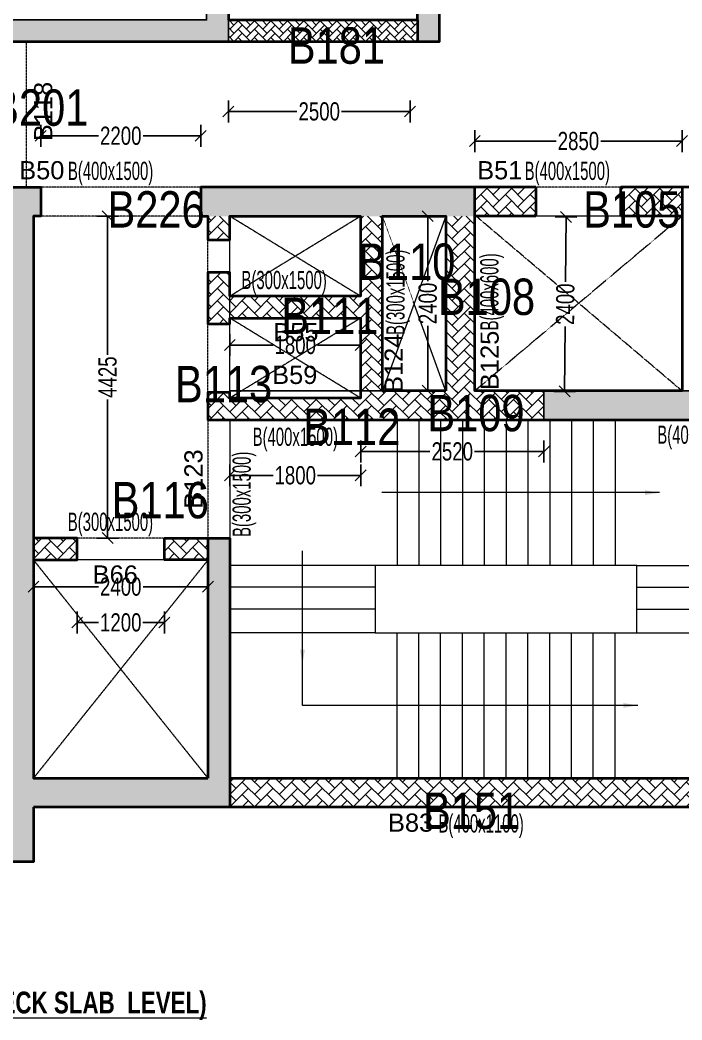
# Model space of a CAD drawing. Header units: millimetres. Extents: x -4 to 69440, y 27 to 29451.
# Drawn here: x 34437 to 43543, y 997 to 14746 of the extents above; entities that cross this region are included whole.
import ezdxf
from ezdxf.enums import TextEntityAlignment as Align

# ---------------------------------------------------------------- set-up
doc = ezdxf.new("R2010")
doc.units = ezdxf.units.MM
doc.linetypes.add('HIDDEN', pattern=[0.375, 0.25, -0.125])
for name, color, linetype, lineweight in [('A-ANNO-DIMS', 8, 'Continuous', 15), ('A-DETL-MISC', 35, 'Continuous', 15), ('A-HIDD-ABVE', 8, 'HIDDEN', 20), ('G-ANNO-TEXT', 231, 'Continuous', 9), ('S-BEAM', 7, 'Continuous', 18), ('S-BEAM-IDEN', 2, 'Continuous', 9), ('S-COL HATCH', 9, 'Continuous', 0), ('S-COLS', 5, 'Continuous', 35)]:
    doc.layers.add(name, color=color, linetype=linetype, lineweight=lineweight)
for name, color, linetype in [('Abhinav working', 6, 'Continuous'), ('Beam Nos', 7, 'Continuous'), ('SECTION LINE', 4, 'Continuous')]:
    doc.layers.add(name, color=color, linetype=linetype)
doc.styles.add('Dim.s & Anno.(Misc.)', font='ARIALN.TTF')
doc.styles.add('SC-BBS1', font='SansSerif')
doc.styles.add('SOBHA', font='swisscl.ttf')
doc.styles.add('Swis721 LtCn BT', font='swisscl.ttf', dxfattribs={"width": 0.9, "height": 233.355162})
doc.styles.add('Swis721 LtCn BT_2', font='swisscl.ttf', dxfattribs={"height": 244.992296})
doc.dimstyles.new('A-GFC-100', dxfattribs={"dimscale": 100, "dimtxt": 1.75, "dimasz": 1.5, "dimexe": 1.5, "dimexo": 0, "dimgap": 1, "dimtad": 1, "dimdsep": 46, "dimtxsty": 'Dim.s & Anno.(Misc.)', "dimblk": 'ARCHTICK', "dimcen": 0, "dimdle": 1.5, "dimclrd": 256, "dimclre": 8, "dimclrt": 6, "dimazin": 2, "dimtfac": 1, "dimtix": 1, "dimtmove": 2, "dimatfit": 3, "dimfxl": 1, "dimtolj": 1, "dimlwd": -1, "dimlwe": 9, "dimarcsym": 0})
doc.dimstyles.new('S-100', dxfattribs={"dimscale": 100, "dimtxt": 2.5, "dimasz": 1.5, "dimexe": 1.5, "dimexo": 1.5, "dimgap": 0.1, "dimtad": 0, "dimdec": 0, "dimrnd": 0.0005, "dimzin": 0, "dimdsep": 46, "dimtxsty": 'SOBHA', "dimblk": 'OBLIQUE', "dimcen": 0.09, "dimclrd": 8, "dimclre": 8, "dimclrt": 6, "dimadec": 0, "dimazin": 0, "dimtfac": 1, "dimtdec": 0, "dimtofl": 0, "dimtmove": 0, "dimatfit": 3, "dimfxl": 1.5, "dimfxlon": 1, "dimtolj": 1, "dimtzin": 0, "dimlwd": -1, "dimlwe": -1, "dimarcsym": 0})
pattern_1 = [(45, (-31789949.04, 20738732.18), (0, 169.7056275), [360, -120]), (135, (-31789864.19, 20738817.03), (1e-14, 169.7056275), [360, -120])]
pattern_2 = [(45, (-31606439.54, 20755803.97), (0, 169.7056275), [360, -120]), (135, (-31606354.69, 20755888.83), (1e-14, 169.7056275), [360, -120])]

# ---------------------------------------------------------------- blocks, each defined once
blk = doc.blocks.new('_ARCHTICK')
at = {"color": 0, "linetype": 'ByBlock', "const_width": 0.15}
blk.add_lwpolyline([(-0.5, -0.5), (0.5, 0.5)], dxfattribs=at)
blk = doc.blocks.new('_OBLIQUE')
at = {"color": 0, "linetype": 'ByBlock'}
blk.add_line((-0.5, -0.5), (0.5, 0.5), dxfattribs=at)
blk = doc.blocks.new('*D270')
at = {"layer": 'Abhinav working', "color": 8, "transparency": 16777216}
for p, q in [((40693, 12931), (40693, 13231)), ((43543, 12931), (43543, 13231)), ((40693, 13081), (41811, 13081)), ((43543, 13081), (42425, 13081))]:
    blk.add_line(p, q, dxfattribs=at)
at = {"layer": 'Defpoints', "color": 0, "transparency": 16777216}
for p in [(43543, 13081), (40693, 12449), (43543, 12449)]:
    blk.add_point(p, dxfattribs=at)
at = {"layer": 'Abhinav working', "color": 8, "transparency": 16777216, "xscale": 150, "yscale": 150, "zscale": 150, "rotation": 180}
blk.add_blockref('_OBLIQUE', (40693, 13081), dxfattribs=at)
at = {"layer": 'Abhinav working', "color": 8, "transparency": 16777216, "xscale": 150, "yscale": 150, "zscale": 150}
blk.add_blockref('_OBLIQUE', (43543, 13081), dxfattribs=at)
at = {"layer": 'Abhinav working', "color": 6, "transparency": 16777216, "insert": (42118, 13081), "char_height": 250, "attachment_point": 5, "style": 'SOBHA'}
blk.add_mtext('\\A1;2850', dxfattribs=at)
blk = doc.blocks.new('*D273')
at = {"layer": 'Abhinav working', "color": 8, "transparency": 16777216}
for p, q in [((41798, 12040), (42098, 12037)), ((41948, 12039), (41941, 11145)), ((41928, 9639), (41936, 10532)), ((41778, 9640), (42078, 9637))]:
    blk.add_line(p, q, dxfattribs=at)
at = {"layer": 'Defpoints', "color": 0, "transparency": 16777216}
for p in [(40713, 12049), (41948, 12039), (40693, 9649)]:
    blk.add_point(p, dxfattribs=at)
at = {"layer": 'Abhinav working', "color": 8, "transparency": 16777216, "xscale": 150, "yscale": 150, "zscale": 150}
for p, rotation in [((41948, 12039), 89.52254630296476), ((41928, 9639), 269.5225463029648)]:
    blk.add_blockref('_OBLIQUE', p, dxfattribs=dict(at, rotation=rotation))
at = {"layer": 'Abhinav working', "color": 6, "transparency": 16777216, "insert": (41938, 10839), "char_height": 250, "attachment_point": 5, "rotation": 89.5225, "style": 'SOBHA'}
blk.add_mtext('\\A1;2400', dxfattribs=at)
blk = doc.blocks.new('*D274')
at = {"layer": 'Abhinav working', "color": 8, "transparency": 16777216}
for p, q in [((39123, 8963), (39123, 8663)), ((41643, 8963), (41643, 8663)), ((39123, 8813), (40076, 8813)), ((41643, 8813), (40690, 8813))]:
    blk.add_line(p, q, dxfattribs=at)
at = {"layer": 'Defpoints', "color": 0, "transparency": 16777216}
for p in [(39123, 9249), (41643, 9249), (41643, 8813)]:
    blk.add_point(p, dxfattribs=at)
at = {"layer": 'Abhinav working', "color": 8, "transparency": 16777216, "xscale": 150, "yscale": 150, "zscale": 150, "rotation": 180}
blk.add_blockref('_OBLIQUE', (39123, 8813), dxfattribs=at)
at = {"layer": 'Abhinav working', "color": 8, "transparency": 16777216, "xscale": 150, "yscale": 150, "zscale": 150}
blk.add_blockref('_OBLIQUE', (41643, 8813), dxfattribs=at)
at = {"layer": 'Abhinav working', "color": 6, "transparency": 16777216, "insert": (40383, 8813), "char_height": 250, "attachment_point": 5, "style": 'SOBHA'}
blk.add_mtext('\\A1;2520', dxfattribs=at)
blk = doc.blocks.new('*D275')
at = {"layer": 'Abhinav working', "color": 8, "transparency": 16777216}
for p, q in [((39896, 12049), (40196, 12049)), ((40046, 12049), (40046, 11155)), ((40046, 9649), (40046, 10542)), ((39896, 9649), (40196, 9649))]:
    blk.add_line(p, q, dxfattribs=at)
at = {"layer": 'Defpoints', "color": 0, "transparency": 16777216}
for p in [(39423, 12049), (40046, 12049), (39423, 9649)]:
    blk.add_point(p, dxfattribs=at)
at = {"layer": 'Abhinav working', "color": 8, "transparency": 16777216, "xscale": 150, "yscale": 150, "zscale": 150}
for p, rotation in [((40046, 12049), 90), ((40046, 9649), 270)]:
    blk.add_blockref('_OBLIQUE', p, dxfattribs=dict(at, rotation=rotation))
at = {"layer": 'Abhinav working', "color": 6, "transparency": 16777216, "insert": (40046, 10849), "char_height": 250, "attachment_point": 5, "rotation": 90, "style": 'SOBHA'}
blk.add_mtext('\\A1;2400', dxfattribs=at)
blk = doc.blocks.new('*D276')
at = {"layer": 'Abhinav working', "color": 8, "transparency": 16777216}
for p, q in [((37323, 10427), (37323, 10127)), ((39123, 10427), (39123, 10127)), ((37323, 10277), (37919, 10277)), ((39123, 10277), (38527, 10277))]:
    blk.add_line(p, q, dxfattribs=at)
at = {"layer": 'Defpoints', "color": 0, "transparency": 16777216}
for p in [(37323, 10649), (39123, 10649), (39123, 10277)]:
    blk.add_point(p, dxfattribs=at)
at = {"layer": 'Abhinav working', "color": 8, "transparency": 16777216, "xscale": 150, "yscale": 150, "zscale": 150, "rotation": 180}
blk.add_blockref('_OBLIQUE', (37323, 10277), dxfattribs=at)
at = {"layer": 'Abhinav working', "color": 8, "transparency": 16777216, "xscale": 150, "yscale": 150, "zscale": 150}
blk.add_blockref('_OBLIQUE', (39123, 10277), dxfattribs=at)
at = {"layer": 'Abhinav working', "color": 6, "transparency": 16777216, "insert": (38223, 10277), "char_height": 250, "attachment_point": 5, "style": 'SOBHA'}
blk.add_mtext('\\A1;1800', dxfattribs=at)
blk = doc.blocks.new('*D277')
at = {"layer": 'Abhinav working', "color": 8, "transparency": 16777216}
for p, q in [((37323, 8635), (37323, 8335)), ((39123, 8635), (39123, 8335)), ((37323, 8485), (37919, 8485)), ((39123, 8485), (38527, 8485))]:
    blk.add_line(p, q, dxfattribs=at)
at = {"layer": 'Defpoints', "color": 0, "transparency": 16777216}
for p in [(37323, 9249), (39123, 9249), (39123, 8485)]:
    blk.add_point(p, dxfattribs=at)
at = {"layer": 'Abhinav working', "color": 8, "transparency": 16777216, "xscale": 150, "yscale": 150, "zscale": 150, "rotation": 180}
blk.add_blockref('_OBLIQUE', (37323, 8485), dxfattribs=at)
at = {"layer": 'Abhinav working', "color": 8, "transparency": 16777216, "xscale": 150, "yscale": 150, "zscale": 150}
blk.add_blockref('_OBLIQUE', (39123, 8485), dxfattribs=at)
at = {"layer": 'Abhinav working', "color": 6, "transparency": 16777216, "insert": (38223, 8485), "char_height": 250, "attachment_point": 5, "style": 'SOBHA'}
blk.add_mtext('\\A1;1800', dxfattribs=at)
blk = doc.blocks.new('*D278')
at = {"layer": 'Abhinav working', "color": 8, "transparency": 16777216}
for p, q in [((35792, 12049), (35492, 12049)), ((35642, 12049), (35642, 10144)), ((35642, 7624), (35642, 9528)), ((35792, 7624), (35492, 7624))]:
    blk.add_line(p, q, dxfattribs=at)
at = {"layer": 'Defpoints', "color": 0, "transparency": 16777216}
for p in [(37323, 12049), (35642, 7624), (37323, 7624)]:
    blk.add_point(p, dxfattribs=at)
at = {"layer": 'Abhinav working', "color": 8, "transparency": 16777216, "xscale": 150, "yscale": 150, "zscale": 150}
for p, rotation in [((35642, 12049), 90), ((35642, 7624), 270)]:
    blk.add_blockref('_OBLIQUE', p, dxfattribs=dict(at, rotation=rotation))
at = {"layer": 'Abhinav working', "color": 6, "transparency": 16777216, "insert": (35642, 9836), "char_height": 250, "attachment_point": 5, "rotation": 90, "style": 'SOBHA'}
blk.add_mtext('\\A1;4425', dxfattribs=at)
blk = doc.blocks.new('*D279')
at = {"layer": 'Abhinav working', "color": 8, "transparency": 16777216}
for p, q in [((34623, 7104), (34623, 6804)), ((37023, 7104), (37023, 6804)), ((34623, 6954), (35516, 6954)), ((37023, 6954), (36130, 6954))]:
    blk.add_line(p, q, dxfattribs=at)
at = {"layer": 'Defpoints', "color": 0, "transparency": 16777216}
for p in [(34623, 7624), (37023, 7624), (37023, 6954)]:
    blk.add_point(p, dxfattribs=at)
at = {"layer": 'Abhinav working', "color": 8, "transparency": 16777216, "xscale": 150, "yscale": 150, "zscale": 150}
for p, rotation in [((34623, 6954), 180.0002046382624), ((37023, 6954), 0.0002046382623449)]:
    blk.add_blockref('_OBLIQUE', p, dxfattribs=dict(at, rotation=rotation))
at = {"layer": 'Abhinav working', "color": 6, "transparency": 16777216, "insert": (35823, 6954), "char_height": 250, "attachment_point": 5, "rotation": 0.0002, "style": 'SOBHA'}
blk.add_mtext('\\A1;2400', dxfattribs=at)
blk = doc.blocks.new('*D311')
at = {"layer": 'Abhinav working', "color": 8, "transparency": 16777216}
for p, q in [((37303, 13638), (37303, 13338)), ((39803, 13638), (39803, 13338)), ((37303, 13488), (38246, 13488)), ((39803, 13488), (38860, 13488))]:
    blk.add_line(p, q, dxfattribs=at)
at = {"layer": 'Defpoints', "color": 0, "transparency": 16777216}
for p in [(37303, 14449), (39803, 14449), (39803, 13488)]:
    blk.add_point(p, dxfattribs=at)
at = {"layer": 'Abhinav working', "color": 8, "transparency": 16777216, "xscale": 150, "yscale": 150, "zscale": 150, "rotation": 180}
blk.add_blockref('_OBLIQUE', (37303, 13488), dxfattribs=at)
at = {"layer": 'Abhinav working', "color": 8, "transparency": 16777216, "xscale": 150, "yscale": 150, "zscale": 150}
blk.add_blockref('_OBLIQUE', (39803, 13488), dxfattribs=at)
at = {"layer": 'Abhinav working', "color": 6, "transparency": 16777216, "insert": (38553, 13488), "char_height": 250, "attachment_point": 5, "style": 'SOBHA'}
blk.add_mtext('\\A1;2500', dxfattribs=at)
blk = doc.blocks.new('*D336')
at = {"layer": 'Abhinav working', "color": 8, "transparency": 16777216}
for p, q in [((35223, 6612), (35223, 6312)), ((36423, 6612), (36423, 6312)), ((35223, 6462), (35519, 6462)), ((36423, 6462), (36127, 6462))]:
    blk.add_line(p, q, dxfattribs=at)
at = {"layer": 'Defpoints', "color": 0, "transparency": 16777216}
for p in [(35223, 7324), (36423, 7324), (36423, 6462)]:
    blk.add_point(p, dxfattribs=at)
at = {"layer": 'Abhinav working', "color": 8, "transparency": 16777216, "xscale": 150, "yscale": 150, "zscale": 150}
for p, rotation in [((35223, 6462), 179.9968206193586), ((36423, 6462), 359.9968206193587)]:
    blk.add_blockref('_OBLIQUE', p, dxfattribs=dict(at, rotation=rotation))
at = {"layer": 'Abhinav working', "color": 6, "transparency": 16777216, "insert": (35823, 6462), "char_height": 250, "attachment_point": 5, "rotation": 359.9968, "style": 'SOBHA'}
blk.add_mtext('\\A1;1200', dxfattribs=at)
blk = doc.blocks.new('*D375')
at = {"layer": 'Abhinav working', "color": 8, "transparency": 16777216}
for p, q in [((34723, 13003), (34723, 13303)), ((36923, 13003), (36923, 13303)), ((34723, 13153), (35516, 13153)), ((36923, 13153), (36130, 13153))]:
    blk.add_line(p, q, dxfattribs=at)
at = {"layer": 'Defpoints', "color": 0, "transparency": 16777216}
for p in [(36923, 13153), (34723, 12449), (36923, 12449)]:
    blk.add_point(p, dxfattribs=at)
at = {"layer": 'Abhinav working', "color": 8, "transparency": 16777216, "xscale": 150, "yscale": 150, "zscale": 150, "rotation": 180}
blk.add_blockref('_OBLIQUE', (34723, 13153), dxfattribs=at)
at = {"layer": 'Abhinav working', "color": 8, "transparency": 16777216, "xscale": 150, "yscale": 150, "zscale": 150}
blk.add_blockref('_OBLIQUE', (36923, 13153), dxfattribs=at)
at = {"layer": 'Abhinav working', "color": 6, "transparency": 16777216, "insert": (35823, 13153), "char_height": 250, "attachment_point": 5, "style": 'SOBHA'}
blk.add_mtext('\\A1;2200', dxfattribs=at)

msp = doc.modelspace()

# ---------------------------------------------------------------- hatches: boundary and pattern name
at = {"layer": 'S-COL HATCH', "transparency": 33554687}
h = msp.add_hatch(color=256, dxfattribs=at)
h.dxf.hatch_style = 1
h.paths.add_polyline_path([(39902.8, 17507.6), (40202.8, 17507.6), (40202.8, 14447.6), (39902.8, 14447.6), (39902.8, 14747.6)])
h = msp.add_hatch(color=256, dxfattribs=at)
h.dxf.hatch_style = 1
h.paths.add_polyline_path([(37302.8, 15957.6), (37002.8, 15957.6), (37002.8, 14747.6), (34222.8, 14747.6), (34222.8, 14447.6), (37302.8, 14447.6)])
at = {"layer": 'S-COL HATCH'}
h = msp.add_hatch(dxfattribs=at)
h.set_pattern_fill('AR-HBONE', color=256, scale=20)
h.set_pattern_definition([(45, (-31789949.04, 20738732.18), (0, 113.13708499), [240, -80]), (135, (-31789892.47, 20738788.75), (9e-15, 113.13708499), [240, -80])])
h.paths.add_polyline_path([(37302.8, 14747.6), (37302.8, 14447.6), (39902.8, 14447.6), (39902.8, 14747.6)])
at = {"layer": 'S-COL HATCH', "transparency": 33554687}
h = msp.add_hatch(color=256, dxfattribs=at)
h.dxf.hatch_style = 1
h.paths.add_polyline_path([(37022.8, 7622.4), (37322.8, 7622.4), (37322.8, 4322.4), (37322.8, 3922.4), (34622.8, 3922.4), (34622.8, 3172.4), (34222.8, 3172.4), (34222.8, 4322.4), (34222.8, 4322.4), (34222.8, 12447.6), (34722.8, 12447.6), (34722.8, 12047.6), (34622.8, 12047.6), (34622.8, 4322.4), (34622.8, 4322.4), (37022.8, 4322.4), (37022.8, 4322.4)])
h = msp.add_hatch(color=256, dxfattribs=at)
h.dxf.hatch_style = 1
h.paths.add_polyline_path([(40692.8, 12447.6), (36922.8, 12447.6), (36922.8, 12047.6), (40692.8, 12047.6)])
at = {"layer": 'S-COL HATCH'}
h = msp.add_hatch(dxfattribs=at)
h.set_pattern_fill('AR-HBONE', color=256, scale=30)
h.set_pattern_definition(pattern_2)
h.paths.add_polyline_path([(40692.2, 12047.6), (40692.2, 12447.6), (41532.2, 12447.6), (41532.2, 12047.6), (41202.5, 12047.6)])
h = msp.add_hatch(dxfattribs=at)
h.set_pattern_fill('AR-HBONE', color=256, scale=30)
h.set_pattern_definition(pattern_2)
h.paths.add_polyline_path([(42702.2, 12047.6), (42702.2, 12447.6), (43542.2, 12447.6), (43542.2, 12047.6)])
h = msp.add_hatch(dxfattribs=at)
h.set_pattern_fill('AR-HBONE', color=256, scale=30)
h.set_pattern_definition(pattern_1)
h.paths.add_polyline_path([(39422.8, 12047.6), (39122.8, 12047.6), (39122.8, 10947.6), (37322.8, 10947.6), (37322.8, 11272.6), (37022.8, 11272.6), (37022.8, 10570.1), (37322.8, 10570.1), (37322.8, 10647.6), (39122.8, 10647.6), (39122.8, 9547.6), (37322.8, 9547.6), (37322.8, 9625.1), (37022.8, 9625.1), (37022.8, 9247.6), (41642.8, 9247.6), (41642.8, 9647.6), (39422.8, 9647.6)])
h = msp.add_hatch(dxfattribs=at)
h.set_pattern_fill('AR-HBONE', color=256, scale=30)
h.set_pattern_definition(pattern_1)
h.paths.add_polyline_path([(37322.8, 12047.6), (37022.8, 12047.6), (37022.8, 11722.6), (37322.8, 11722.6)])
h = msp.add_hatch(dxfattribs=at)
h.set_pattern_fill('AR-HBONE', color=256, scale=30)
h.set_pattern_definition(pattern_1)
h.paths.add_polyline_path([(40692.8, 9647.6), (40292.8, 9647.6), (40292.8, 12047.6), (40692.8, 12047.6)])
at = {"layer": 'S-COL HATCH', "transparency": 33554687}
h = msp.add_hatch(color=256, dxfattribs=at)
h.dxf.hatch_style = 1
h.paths.add_polyline_path([(43942.8, 9647.6), (41642.8, 9647.6), (41642.8, 9247.6), (43942.8, 9247.6)])
at = {"layer": 'S-COL HATCH'}
h = msp.add_hatch(dxfattribs=at)
h.set_pattern_fill('AR-HBONE', color=256, scale=30)
h.set_pattern_definition([(45, (-31789949.04, 20686803.18), (0, 169.7056275), [360, -120]), (135, (-31789864.19, 20686888.03), (1e-14, 169.7056275), [360, -120])])
h.paths.add_polyline_path([(37022.8, 7322.4), (37022.8, 7622.4), (36422.8, 7622.4), (36422.8, 7322.4)])
h.paths.add_polyline_path([(35222.8, 7322.4), (35222.8, 7622.4), (34622.8, 7622.4), (34622.8, 7322.4)])
h = msp.add_hatch(dxfattribs=at)
h.set_pattern_fill('AR-HBONE', color=256, scale=30)
h.set_pattern_definition(pattern_1)
h.paths.add_polyline_path([(44922.8, 4322.4), (37322.8, 4322.4), (37322.8, 3922.4), (44922.8, 3922.4)])

# ---------------------------------------------------------------- linework, layer by layer
at = {"layer": 'A-ANNO-DIMS', "ltscale": 500, "elevation": 0}
msp.add_lwpolyline([(39112.9, 5322.4), (38322.8, 5322.4), (38322.8, 5887.4)], dxfattribs=at)
at = {"layer": 'A-DETL-MISC'}
for p, q in [((39622.8, 9247.5), (39622.8, 7247.6)), ((39922.8, 9247.6), (39922.8, 7247.6)), ((40222.8, 9247.6), (40222.8, 7247.6)), ((40522.8, 9247.6), (40522.8, 7247.6)), ((40822.8, 9247.6), (40822.8, 7247.6)), ((41122.8, 9247.6), (41122.8, 7247.6)), ((41422.8, 9247.6), (41422.8, 7247.6)), ((41722.8, 9247.6), (41722.8, 7247.6)), ((42022.8, 9247.6), (42022.8, 7247.6)), ((42322.8, 9247.6), (42322.8, 7247.6)), ((42622.8, 9247.6), (42622.8, 7247.6)), ((39622.8, 4322.5), (39622.8, 6322.4)), ((39922.8, 4322.4), (39922.8, 6322.4)), ((40222.8, 4322.4), (40222.8, 6322.4)), ((40522.8, 4322.4), (40522.8, 6322.4)), ((40822.8, 4322.4), (40822.8, 6322.4)), ((41122.8, 4322.4), (41122.8, 6322.4)), ((41422.8, 4322.4), (41422.8, 6322.4)), ((41722.8, 4322.4), (41722.8, 6322.4)), ((42022.8, 4322.4), (42022.8, 6322.4)), ((42322.8, 4322.4), (42322.8, 6322.4)), ((42622.8, 4322.4), (42622.8, 6322.4))]:
    msp.add_line(p, q, dxfattribs=at)
at = {"layer": 'A-DETL-MISC', "elevation": 0}
for points in [[(39322.8, 7247.6), (37322.8, 7247.6)], [(42922.8, 7247.6), (44922.8, 7247.6)], [(39322.8, 6947.6), (37322.8, 6947.6)], [(42922.8, 6947.6), (44922.8, 6947.6)], [(39322.8, 6647.6), (37322.8, 6647.6)], [(42922.8, 6647.6), (44922.8, 6647.6)], [(39322.8, 6322.4), (37322.8, 6322.4)], [(42922.8, 6322.4), (44922.8, 6322.4)]]:
    msp.add_lwpolyline(points, dxfattribs=at)
msp.add_lwpolyline([(39322.8, 7247.6), (39322.8, 6322.4), (42922.8, 6322.4), (42922.8, 7247.6)], close=True, dxfattribs=at)
at = {"layer": 'A-HIDD-ABVE', "linetype": 'HIDDEN'}
for p, q in [((39122.8, 12047.6), (37322.8, 10947.6)), ((39122.8, 10947.6), (37322.8, 12047.6)), ((40292.8, 12047.6), (39422.8, 9647.6)), ((40292.8, 9647.6), (39422.8, 12047.6)), ((43542.8, 12047.6), (40692.8, 9647.6)), ((43542.8, 9647.6), (40712.8, 12047.6)), ((39122.8, 10647.6), (37322.8, 9547.6)), ((39122.8, 9547.6), (37322.8, 10647.6)), ((37022.8, 7322.4), (34622.8, 4322.4)), ((37022.8, 4322.4), (34622.8, 7322.4))]:
    msp.add_line(p, q, dxfattribs=at)
at = {"layer": 'S-BEAM', "linetype": 'HIDDEN'}
for p, q in [((34522.8, 14447.6), (34522.8, 12447.6)), ((36922.8, 12447.6), (34722.8, 12447.6)), ((43542.8, 12447.6), (40692.8, 12447.6)), ((36922.8, 12047.6), (34722.8, 12047.6)), ((37022.8, 9625.1), (37022.8, 12047.6)), ((37022.8, 9247.6), (37022.8, 7622.4)), ((36422.8, 7622.4), (35222.8, 7622.4))]:
    msp.add_line(p, q, dxfattribs=at)
at = {"layer": 'S-BEAM'}
for p, q in [((37322.8, 9625.1), (37322.8, 12047.6)), ((43542.8, 12047.6), (40712.8, 12047.6)), ((37322.8, 9247.6), (37322.8, 7622.4)), ((36422.8, 7322.4), (35222.8, 7322.4))]:
    msp.add_line(p, q, dxfattribs=at)
at = {"layer": 'S-COLS'}
for p, q in [((39902.8, 14747.6), (39902.8, 14447.6)), ((41532.2, 12447.6), (40692.8, 12447.6)), ((41532.2, 12447.6), (41532.2, 12047.6)), ((42702.2, 12047.6), (42702.2, 12447.6)), ((44782.2, 12447.6), (42702.2, 12447.6)), ((41532.2, 12047.6), (40692.8, 12047.6)), ((43542.8, 12047.6), (42702.2, 12047.6)), ((37022.8, 7622.4), (37022.8, 4322.4)), ((37322.8, 7622.4), (37322.8, 4322.4)), ((37322.8, 4322.4), (37322.8, 3922.4))]:
    msp.add_line(p, q, dxfattribs=at)
at = {"layer": 'S-COLS', "elevation": 0}
for points in [[(40202.8, 17507.6), (40202.8, 14447.6), (34222.8, 14447.6), (34222.8, 15957.6), (37302.8, 15957.6), (37302.8, 14747.6), (39902.8, 14747.6), (39902.8, 17507.6), (40202.8, 17507.6)], [(40292.8, 9647.6), (39422.8, 9647.6), (39422.8, 12047.6), (40292.8, 12047.6)]]:
    msp.add_lwpolyline(points, close=True, dxfattribs=at)
for points in [[(34222.8, 4322.4), (34222.8, 12447.6), (34722.8, 12447.6), (34722.8, 12047.6), (34622.8, 12047.6), (34622.8, 4322.4), (37022.8, 4322.4)], [(40692.8, 12447.6), (36922.8, 12447.6), (36922.8, 12047.6), (37022.8, 12047.6), (37022.8, 11722.6), (37322.8, 11722.6), (37322.8, 12047.6), (38222.8, 12047.6), (39122.8, 12047.6), (39122.8, 10947.6), (37322.8, 10947.6), (37322.8, 11272.6), (37022.8, 11272.6), (37022.8, 10570.1), (37322.8, 10570.1), (37322.8, 10647.6), (39122.8, 10647.6), (39122.8, 9547.6), (38222.8, 9547.6), (37322.8, 9547.6), (37322.8, 9625.1), (37022.8, 9625.1), (37022.8, 9247.6), (39122.8, 9247.6), (39122.8, 9247.6), (50277.2, 9247.6)], [(43542.8, 12447.6), (43542.8, 9647.6), (40692.8, 9647.6), (40692.8, 12447.6)], [(43942.8, 12447.6), (43542.8, 12447.6)], [(34622.8, 7322.4), (35222.8, 7322.4), (35222.8, 7622.4), (34622.8, 7622.4)], [(37022.8, 7322.4), (36422.8, 7322.4), (36422.8, 7622.4), (37322.8, 7622.4)], [(34622.8, 3922.4), (34622.8, 3172.4), (34222.8, 3172.4), (34222.8, 4322.4)], [(37322.8, 4322.4), (44922.8, 4322.4), (44922.8, 3922.4), (34622.8, 3922.4)]]:
    msp.add_lwpolyline(points, dxfattribs=at)
at = {"layer": 'SECTION LINE'}
msp.add_line((39422.8, 9647.6), (37322.8, 9647.6), dxfattribs=at)
at = {"layer": 'SECTION LINE', "elevation": 0}
for points in [[(37302.8, 15957.6), (37002.8, 15957.6), (37002.8, 14747.6), (34222.8, 14747.6), (34222.8, 14447.6), (37302.8, 14447.6)], [(43942.8, 9647.6), (41642.8, 9647.6), (41642.8, 9247.6), (43942.8, 9247.6)]]:
    msp.add_lwpolyline(points, close=True, dxfattribs=at)

# ---------------------------------------------------------------- texts
at = {"layer": 'Abhinav working', "char_height": 500, "attachment_point": 1, "style": 'Dim.s & Anno.(Misc.)'}
for s, insert in [('B181', (38120, 14644.7, 0)), ('B201', (34040.5, 13792.2, 0)), ('B226', (35640.5, 12392.2, 0)), ('B105', (42182.2, 12392.2, 0)), ('B110', (39088.1, 11673.1, 0)), ('B108', (40184.8, 11190.4, 0)), ('B111', (38030.6, 10929.5, 0)), ('B113', (36568.4, 9990.3, 0)), ('B109', (40040.5, 9592.2, 0)), ('B112', (38330.9, 9403.3, 0)), ('B116', (35697.8, 8394.5, 0)), ('B151', (39980.9, 4123.8, 0))]:
    msp.add_mtext_dynamic_manual_height_columns(s, width=21149.247, gutter_width=5423.5, heights=[0], dxfattribs=dict(at, insert=insert))
at = {"layer": 'Beam Nos', "style": 'SC-BBS1'}
for s, p in [('B118', (34955.6, 13487.8, 0)), ('B125', (41096.5, 10066.1)), ('B124', (39775.5, 10026.1)), ('B123', (37022.8, 8435))]:
    msp.add_text(s, height=250, rotation=90, dxfattribs=at).set_placement(p, align=Align.BOTTOM_CENTER)
for s, p in [('B50', (34737, 12480.6)), ('B51', (41036, 12480.6)), ('B55', (38231.2, 10253.5)), ('B59', (38216.6, 9666.8, 0)), ('B66', (35747.2, 6922)), ('B83', (39809.5, 3510.5, 0))]:
    msp.add_text(s, height=250, dxfattribs=at).set_placement(p, align=Align.BOTTOM_CENTER)
at = {"layer": 'G-ANNO-TEXT', "color": 6, "insert": (25626.9, 1387.3), "char_height": 300, "width": 13985.28, "attachment_point": 1, "line_spacing_factor": 0.971848, "style": 'Swis721 LtCn BT_2'}
msp.add_mtext('{\\fSwis721 LtCn BT|b1|i0|c0|p34;\\LSEWRI 64TH FLOOR FRAMING PLAN (SWIMMING POOL DECK SLAB  LEVEL)}', dxfattribs=at)
at = {"layer": 'S-BEAM-IDEN', "style": 'Swis721 LtCn BT', "width": 0.8}
for s, p in [('B(400x1500)', (35096.3, 12547)), ('B(400x1500)', (41378.4, 12547)), ('B(300x1500)', (37483.4, 11047, 0)), ('B(300x1500)', (35094.1, 7721.8))]:
    msp.add_text(s, height=250, dxfattribs=at).set_placement(p)
for s, rotation, p in [('B(300x1500)', 90, (39726.7, 10415.7, 0)), ('B(400x600)', 90, (41017.3, 10478.4, 0)), ('B(400x1500)', 360, (37636.8, 8890.6)), ('B(400x1500)', 360, (43202.7, 8919.4)), ('B(300x1500)', 90, (37610.9, 7637.8)), ('B(400x1100)', 360, (40192.4, 3574.5, 0))]:
    msp.add_text(s, height=250, rotation=rotation, dxfattribs=at).set_placement(p)

# ---------------------------------------------------------------- dimensions: what is measured, and where the dimension line sits
at = {"layer": 'Abhinav working'}
for base, p1, p2, picture, middle in [((39803, 13487.7, 0), (37303, 14448.9, 0), (39803, 14448.9, 0), '*D311', (38553, 13487.7, 0)), ((43543, 13080.6), (40693, 12448.9, 0), (43543, 12448.9, 0), '*D270', (42118, 13080.6))]:
    dim = msp.add_linear_dim(base=base, p1=p1, p2=p2, dimstyle='S-100', dxfattribs=at)
    dim.commit()
    dim.dimension.update_dxf_attribs({"geometry": picture, "text_midpoint": middle})
at = {"layer": 'Abhinav working', "color": 3}
dim = msp.add_linear_dim(base=(36923, 13153.1), p1=(34723, 12448.9, 0), p2=(36923, 12448.9, 0), dimstyle='S-100', dxfattribs=at)
dim.commit()
dim.dimension.update_dxf_attribs({"geometry": '*D375', "text_midpoint": (35823, 13153.1)})
at = {"layer": 'Abhinav working'}
for p1, p2, distance, picture, middle in [((37323, 12048.9, 0), (37323, 7623.7, 0), -1680.6, '*D278', (35642.4, 9836.3)), ((39423, 9648.9, 0), (39423, 12048.9, 0), -622.9, '*D275', (40045.9, 10848.9)), ((40693, 9648.9, 0), (40713, 12048.9, 0), -1235.3, '*D273', (41938.2, 10838.6)), ((37323, 10648.9, 0), (39123, 10648.9, 0), -372.3, '*D276', (38223, 10276.5)), ((37323, 9248.9, 0), (39123, 9248.9, 0), -763.8, '*D277', (38223, 8485.1)), ((39123, 9248.9, 0), (41643, 9248.9, 0), -435.6, '*D274', (40383, 8813.3)), ((34623, 7623.7, 0), (37023, 7623.7, 0), -669.6, '*D279', (35823, 6954))]:
    dim = msp.add_aligned_dim(p1=p1, p2=p2, distance=distance, dimstyle='S-100', dxfattribs=at)
    dim.commit()
    dim.dimension.update_dxf_attribs({"geometry": picture, "text_midpoint": middle})
at = {"layer": 'Abhinav working', "color": 3}
dim = msp.add_aligned_dim(p1=(35223, 7323.7, 0), p2=(36423, 7323.7, 0), distance=-861.2, dimstyle='S-100', dxfattribs=at)
dim.commit()
dim.dimension.update_dxf_attribs({"geometry": '*D336', "text_midpoint": (35822.9, 6462.5, 0)})

# ---------------------------------------------------------------- leaders
at = {"layer": 'A-ANNO-DIMS', "ltscale": 500}
for points in [[(43234.4, 8247.6), (39412.9, 8247.6)], [(38322.8, 5887.4), (38322.8, 7448.8)], [(42934.4, 5322.4), (39112.9, 5322.4)]]:
    msp.add_leader(points, dimstyle='A-GFC-100', override={"dimasz": 2, "dimtad": 0, "dimfxl": 0.18, "dimarcsym": 1}, dxfattribs=at)

doc.saveas('drawing.dxf')
